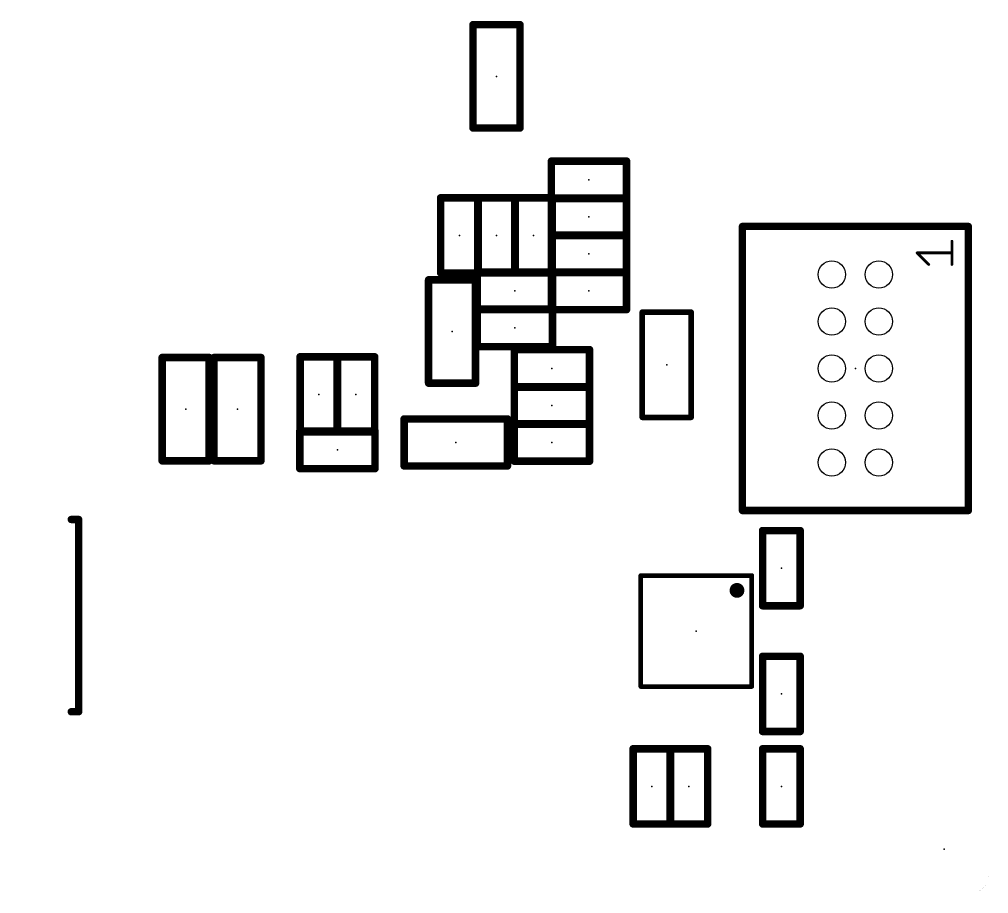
# Model space of a CAD drawing. Extents: x 0 to 169, y 0 to 191.
# Drawn here: x 85.11 to 111.3, y 8 to 31.64 of the extents above; entities that cross this region are included whole.
import ezdxf

# ---------------------------------------------------------------- set-up
doc = ezdxf.new("R2010")
doc.units = 0
for name, color, linetype in [('20', 7, 'CONTINUOUS'), ('21', 253, 'CONTINUOUS'), ('23', 7, 'CONTINUOUS')]:
    doc.layers.add(name, color=color, linetype=linetype)

msp = doc.modelspace()

# ---------------------------------------------------------------- linework, layer by layer
at = {"layer": '20', "const_width": 0.001}
for points in [[(111.3, 54.7), (111.3, 8.5)], [(110.8, 8), (59.8, 8)]]:
    msp.add_lwpolyline(points, dxfattribs=at)
at = {"layer": '20'}
for points, const_width in [([(110.8, 8, 0.4142), (111.3, 8.5)], 0.001), ([(111.3003, 8.5, 1), (111.2998, 8.5)], 0.0005), ([(111.2998, 8.5, 1), (111.3003, 8.5)], 0.0005), ([(110.8, 8.0002, 1), (110.8, 7.9997)], 0.0005), ([(110.8, 7.9997, 1), (110.8, 8.0002)], 0.0005)]:
    msp.add_lwpolyline(points, format="xyb", dxfattribs=dict(at, const_width=const_width))
for centre in [(107.065, 24.74), (108.335, 24.74), (107.065, 23.47), (108.335, 23.47), (107.065, 22.2), (108.335, 22.2), (107.065, 20.93), (108.335, 20.93), (107.065, 19.66), (108.335, 19.66)]:
    msp.add_circle(centre, 0.37, dxfattribs=at)
at = {"layer": '21'}
for points, const_width in [([(97.365, 28.703), (97.365, 31.497)], 0.2032), ([(97.365, 31.497), (98.635, 31.497)], 0.2032), ([(98.635, 31.497), (98.635, 28.703)], 0.2032), ([(98.635, 28.703), (97.365, 28.703)], 0.2032), ([(99.484, 26.792), (99.484, 27.808)], 0.2032), ([(99.484, 27.808), (101.516, 27.808)], 0.2032), ([(101.516, 27.808), (101.516, 26.792)], 0.2032), ([(96.492, 24.784), (96.492, 26.816)], 0.2032), ([(96.492, 26.816), (97.508, 26.816)], 0.2032), ([(97.492, 24.784), (97.492, 26.816)], 0.2032), ([(97.492, 26.816), (98.508, 26.816)], 0.2032), ([(97.508, 26.816), (97.508, 24.784)], 0.2032), ([(98.492, 24.784), (98.492, 26.816)], 0.2032), ([(98.492, 26.816), (99.508, 26.816)], 0.2032), ([(98.508, 26.816), (98.508, 24.784)], 0.2032), ([(99.484, 26.808), (101.516, 26.808)], 0.2032), ([(99.484, 25.792), (99.484, 26.808)], 0.2032), ([(101.516, 26.792), (99.484, 26.792)], 0.2032), ([(99.508, 26.816), (99.508, 24.784)], 0.2032), ([(101.516, 26.808), (101.516, 25.792)], 0.2032), ([(110.753, 26.041), (104.647, 26.041)], 0.2), ([(104.647, 26.041), (104.647, 18.359)], 0.2), ([(110.753, 18.359), (110.753, 26.041)], 0.2), ([(99.484, 24.792), (99.484, 25.808)], 0.2032), ([(99.484, 25.808), (101.516, 25.808)], 0.2032), ([(101.516, 25.792), (99.484, 25.792)], 0.2032), ([(101.516, 25.808), (101.516, 24.792)], 0.2032), ([(110.3099, 25.0136), (110.3099, 25.6407)], 0.0762), ([(109.6828, 25.0136), (109.3693, 25.3271)], 0.0762), ([(109.3693, 25.3271), (110.3099, 25.3271)], 0.0762), ([(97.508, 24.784), (96.492, 24.784)], 0.2032), ([(97.484, 24.808), (99.516, 24.808)], 0.2032), ([(97.484, 23.792), (97.484, 24.808)], 0.2032), ([(98.508, 24.784), (97.492, 24.784)], 0.2032), ([(99.508, 24.784), (98.492, 24.784)], 0.2032), ([(99.484, 24.808), (101.516, 24.808)], 0.2032), ([(99.484, 23.792), (99.484, 24.808)], 0.2032), ([(101.516, 24.792), (99.484, 24.792)], 0.2032), ([(99.516, 24.808), (99.516, 23.792)], 0.2032), ([(101.516, 24.808), (101.516, 23.792)], 0.2032), ([(96.165, 21.803), (96.165, 24.597)], 0.2032), ([(96.165, 24.597), (97.435, 24.597)], 0.2032), ([(97.435, 24.597), (97.435, 21.803)], 0.2032), ([(97.484, 22.792), (97.484, 23.808)], 0.2032), ([(97.484, 23.808), (99.516, 23.808)], 0.2032), ([(99.516, 23.792), (97.484, 23.792)], 0.2032), ([(101.516, 23.792), (99.484, 23.792)], 0.2032), ([(99.516, 23.808), (99.516, 22.792)], 0.2032), ([(101.94, 23.722), (103.26, 23.722)], 0.1524), ([(101.94, 20.878), (101.94, 23.722)], 0.1524), ([(103.26, 23.722), (103.26, 20.878)], 0.1524), ([(99.516, 22.792), (97.484, 22.792)], 0.2032), ([(98.484, 22.708), (100.516, 22.708)], 0.2032), ([(98.484, 21.692), (98.484, 22.708)], 0.2032), ([(100.516, 22.708), (100.516, 21.692)], 0.2032), ([(88.965, 19.703), (88.965, 22.497)], 0.2032), ([(88.965, 22.497), (90.235, 22.497)], 0.2032), ([(90.235, 22.497), (90.235, 19.703)], 0.2032), ([(90.365, 19.703), (90.365, 22.497)], 0.2032), ([(90.365, 22.497), (91.635, 22.497)], 0.2032), ([(91.635, 22.497), (91.635, 19.703)], 0.2032), ([(92.692, 20.484), (92.692, 22.516)], 0.2032), ([(92.692, 22.516), (93.708, 22.516)], 0.2032), ([(93.692, 20.484), (93.692, 22.516)], 0.2032), ([(93.692, 22.516), (94.708, 22.516)], 0.2032), ([(93.708, 22.516), (93.708, 20.484)], 0.2032), ([(94.708, 22.516), (94.708, 20.484)], 0.2032), ([(97.435, 21.803), (96.165, 21.803)], 0.2032), ([(98.484, 20.692), (98.484, 21.708)], 0.2032), ([(98.484, 21.708), (100.516, 21.708)], 0.2032), ([(100.516, 21.692), (98.484, 21.692)], 0.2032), ([(100.516, 21.708), (100.516, 20.692)], 0.2032), ([(95.503, 19.565), (95.503, 20.835)], 0.2032), ([(95.503, 20.835), (98.297, 20.835)], 0.2032), ([(98.297, 20.835), (98.297, 19.565)], 0.2032), ([(98.484, 20.708), (100.516, 20.708)], 0.2032), ([(98.484, 19.692), (98.484, 20.708)], 0.2032), ([(100.516, 20.692), (98.484, 20.692)], 0.2032), ([(100.516, 20.708), (100.516, 19.692)], 0.2032), ([(103.26, 20.878), (101.94, 20.878)], 0.1524), ([(92.684, 20.508), (94.716, 20.508)], 0.2032), ([(92.684, 19.492), (92.684, 20.508)], 0.2032), ([(93.708, 20.484), (92.692, 20.484)], 0.2032), ([(94.708, 20.484), (93.692, 20.484)], 0.2032), ([(94.716, 20.508), (94.716, 19.492)], 0.2032), ([(90.235, 19.703), (88.965, 19.703)], 0.2032), ([(91.635, 19.703), (90.365, 19.703)], 0.2032), ([(98.297, 19.565), (95.503, 19.565)], 0.2032), ([(100.516, 19.692), (98.484, 19.692)], 0.2032), ([(94.716, 19.492), (92.684, 19.492)], 0.2032), ([(104.647, 18.359), (110.753, 18.359)], 0.2), ([(86.708, 18.117), (86.508, 18.117)], 0.2), ([(86.708, 12.917), (86.708, 18.117)], 0.2), ([(105.192, 15.784), (105.192, 17.816)], 0.2032), ([(105.192, 17.816), (106.208, 17.816)], 0.2032), ([(106.208, 17.816), (106.208, 15.784)], 0.2032), ([(101.9, 16.6), (104.9, 16.6)], 0.127), ([(101.9, 13.6), (101.9, 16.6)], 0.127), ([(104.9, 16.6), (104.9, 13.6)], 0.127), ([(106.208, 15.784), (105.192, 15.784)], 0.2032), ([(105.192, 12.384), (105.192, 14.416)], 0.2032), ([(105.192, 14.416), (106.208, 14.416)], 0.2032), ([(106.208, 14.416), (106.208, 12.384)], 0.2032), ([(104.9, 13.6), (101.9, 13.6)], 0.127), ([(86.508, 12.917), (86.708, 12.917)], 0.2), ([(106.208, 12.384), (105.192, 12.384)], 0.2032), ([(101.692, 9.884), (101.692, 11.916)], 0.2032), ([(101.692, 11.916), (102.708, 11.916)], 0.2032), ([(102.692, 9.884), (102.692, 11.916)], 0.2032), ([(102.692, 11.916), (103.708, 11.916)], 0.2032), ([(102.708, 11.916), (102.708, 9.884)], 0.2032), ([(103.708, 11.916), (103.708, 9.884)], 0.2032), ([(105.192, 9.884), (105.192, 11.916)], 0.2032), ([(105.192, 11.916), (106.208, 11.916)], 0.2032), ([(106.208, 11.916), (106.208, 9.884)], 0.2032), ([(102.708, 9.884), (101.692, 9.884)], 0.2032), ([(103.708, 9.884), (102.692, 9.884)], 0.2032), ([(106.208, 9.884), (105.192, 9.884)], 0.2032)]:
    msp.add_lwpolyline(points, dxfattribs=dict(at, const_width=const_width))
for points, const_width in [([(97.4158, 31.497, 1), (97.3142, 31.497)], 0.1016), ([(97.365, 31.5478, 1), (97.365, 31.4462)], 0.1016), ([(98.6858, 31.497, 1), (98.5842, 31.497)], 0.1016), ([(98.635, 31.4462, 1), (98.635, 31.5478)], 0.1016), ([(97.365, 28.7538, 1), (97.365, 28.6522)], 0.1016), ([(97.3142, 28.703, 1), (97.4158, 28.703)], 0.1016), ([(98.5842, 28.703, 1), (98.6858, 28.703)], 0.1016), ([(98.635, 28.6522, 1), (98.635, 28.7538)], 0.1016), ([(99.5348, 27.808, 1), (99.4332, 27.808)], 0.1016), ([(99.484, 27.8588, 1), (99.484, 27.7572)], 0.1016), ([(101.5668, 27.808, 1), (101.4652, 27.808)], 0.1016), ([(101.516, 27.7572, 1), (101.516, 27.8588)], 0.1016), ([(96.5428, 26.816, 1), (96.4412, 26.816)], 0.1016), ([(96.492, 26.8668, 1), (96.492, 26.7652)], 0.1016), ([(97.5428, 26.816, 1), (97.4412, 26.816)], 0.1016), ([(97.492, 26.8668, 1), (97.492, 26.7652)], 0.1016), ([(97.5588, 26.816, 1), (97.4572, 26.816)], 0.1016), ([(97.508, 26.7652, 1), (97.508, 26.8668)], 0.1016), ([(98.5428, 26.816, 1), (98.4412, 26.816)], 0.1016), ([(98.492, 26.8668, 1), (98.492, 26.7652)], 0.1016), ([(98.5588, 26.816, 1), (98.4572, 26.816)], 0.1016), ([(98.508, 26.7652, 1), (98.508, 26.8668)], 0.1016), ([(99.484, 26.8588, 1), (99.484, 26.7572)], 0.1016), ([(99.5348, 26.808, 1), (99.4332, 26.808)], 0.1016), ([(99.484, 26.8428, 1), (99.484, 26.7412)], 0.1016), ([(99.4332, 26.792, 1), (99.5348, 26.792)], 0.1016), ([(99.5588, 26.816, 1), (99.4572, 26.816)], 0.1016), ([(99.508, 26.7652, 1), (99.508, 26.8668)], 0.1016), ([(101.5668, 26.808, 1), (101.4652, 26.808)], 0.1016), ([(101.4652, 26.792, 1), (101.5668, 26.792)], 0.1016), ([(101.516, 26.7572, 1), (101.516, 26.8588)], 0.1016), ([(101.516, 26.7412, 1), (101.516, 26.8428)], 0.1016), ([(104.647, 26.091, 1), (104.647, 25.991)], 0.1), ([(104.697, 26.041, 1), (104.597, 26.041)], 0.1), ([(110.803, 26.041, 1), (110.703, 26.041)], 0.1), ([(110.753, 25.991, 1), (110.753, 26.091)], 0.1), ([(99.5348, 25.808, 1), (99.4332, 25.808)], 0.1016), ([(99.484, 25.8588, 1), (99.484, 25.7572)], 0.1016), ([(99.484, 25.8428, 1), (99.484, 25.7412)], 0.1016), ([(99.4332, 25.792, 1), (99.5348, 25.792)], 0.1016), ([(101.5668, 25.808, 1), (101.4652, 25.808)], 0.1016), ([(101.4652, 25.792, 1), (101.5668, 25.792)], 0.1016), ([(101.516, 25.7572, 1), (101.516, 25.8588)], 0.1016), ([(101.516, 25.7412, 1), (101.516, 25.8428)], 0.1016), ([(110.3289, 25.6407, 1), (110.2909, 25.6407)], 0.0381), ([(109.3828, 25.3406, 1), (109.3558, 25.3136)], 0.0381), ([(109.3693, 25.3462, 1), (109.3693, 25.3081)], 0.0381), ([(110.3099, 25.3081, 1), (110.3099, 25.3462)], 0.0381), ([(96.492, 24.8348, 1), (96.492, 24.7332)], 0.1016), ([(97.484, 24.8588, 1), (97.484, 24.7572)], 0.1016), ([(97.5348, 24.808, 1), (97.4332, 24.808)], 0.1016), ([(97.492, 24.8348, 1), (97.492, 24.7332)], 0.1016), ([(97.508, 24.7332, 1), (97.508, 24.8348)], 0.1016), ([(98.492, 24.8348, 1), (98.492, 24.7332)], 0.1016), ([(98.508, 24.7332, 1), (98.508, 24.8348)], 0.1016), ([(99.484, 24.8588, 1), (99.484, 24.7572)], 0.1016), ([(99.5348, 24.808, 1), (99.4332, 24.808)], 0.1016), ([(99.484, 24.8428, 1), (99.484, 24.7412)], 0.1016), ([(99.5668, 24.808, 1), (99.4652, 24.808)], 0.1016), ([(99.508, 24.7332, 1), (99.508, 24.8348)], 0.1016), ([(99.516, 24.7572, 1), (99.516, 24.8588)], 0.1016), ([(101.5668, 24.808, 1), (101.4652, 24.808)], 0.1016), ([(101.516, 24.7572, 1), (101.516, 24.8588)], 0.1016), ([(101.516, 24.7412, 1), (101.516, 24.8428)], 0.1016), ([(109.6694, 25.0001, 1), (109.6963, 25.0271)], 0.0381), ([(110.2909, 25.0136, 1), (110.3289, 25.0136)], 0.0381), ([(96.2158, 24.597, 1), (96.1142, 24.597)], 0.1016), ([(96.165, 24.6478, 1), (96.165, 24.5462)], 0.1016), ([(96.4412, 24.784, 1), (96.5428, 24.784)], 0.1016), ([(97.4858, 24.597, 1), (97.3842, 24.597)], 0.1016), ([(97.435, 24.5462, 1), (97.435, 24.6478)], 0.1016), ([(97.4412, 24.784, 1), (97.5428, 24.784)], 0.1016), ([(97.4572, 24.784, 1), (97.5588, 24.784)], 0.1016), ([(98.4412, 24.784, 1), (98.5428, 24.784)], 0.1016), ([(98.4572, 24.784, 1), (98.5588, 24.784)], 0.1016), ([(99.4332, 24.792, 1), (99.5348, 24.792)], 0.1016), ([(99.4572, 24.784, 1), (99.5588, 24.784)], 0.1016), ([(101.4652, 24.792, 1), (101.5668, 24.792)], 0.1016), ([(97.5348, 23.808, 1), (97.4332, 23.808)], 0.1016), ([(97.484, 23.8588, 1), (97.484, 23.7572)], 0.1016), ([(97.484, 23.8428, 1), (97.484, 23.7412)], 0.1016), ([(97.4332, 23.792, 1), (97.5348, 23.792)], 0.1016), ([(99.484, 23.8428, 1), (99.484, 23.7412)], 0.1016), ([(99.4332, 23.792, 1), (99.5348, 23.792)], 0.1016), ([(99.5668, 23.808, 1), (99.4652, 23.808)], 0.1016), ([(99.4652, 23.792, 1), (99.5668, 23.792)], 0.1016), ([(99.516, 23.7572, 1), (99.516, 23.8588)], 0.1016), ([(99.516, 23.7412, 1), (99.516, 23.8428)], 0.1016), ([(101.4652, 23.792, 1), (101.5668, 23.792)], 0.1016), ([(101.516, 23.7412, 1), (101.516, 23.8428)], 0.1016), ([(101.94, 23.7601, 1), (101.94, 23.6839)], 0.0762), ([(101.9781, 23.722, 1), (101.9019, 23.722)], 0.0762), ([(103.2981, 23.722, 1), (103.2219, 23.722)], 0.0762), ([(103.26, 23.6839, 1), (103.26, 23.7601)], 0.0762), ([(97.484, 22.8428, 1), (97.484, 22.7412)], 0.1016), ([(97.4332, 22.792, 1), (97.5348, 22.792)], 0.1016), ([(98.484, 22.7588, 1), (98.484, 22.6572)], 0.1016), ([(98.5348, 22.708, 1), (98.4332, 22.708)], 0.1016), ([(99.4652, 22.792, 1), (99.5668, 22.792)], 0.1016), ([(99.516, 22.7412, 1), (99.516, 22.8428)], 0.1016), ([(100.5668, 22.708, 1), (100.4652, 22.708)], 0.1016), ([(100.516, 22.6572, 1), (100.516, 22.7588)], 0.1016), ([(89.0158, 22.497, 1), (88.9142, 22.497)], 0.1016), ([(88.965, 22.5478, 1), (88.965, 22.4462)], 0.1016), ([(90.2858, 22.497, 1), (90.1842, 22.497)], 0.1016), ([(90.235, 22.4462, 1), (90.235, 22.5478)], 0.1016), ([(90.4158, 22.497, 1), (90.3142, 22.497)], 0.1016), ([(90.365, 22.5478, 1), (90.365, 22.4462)], 0.1016), ([(91.6858, 22.497, 1), (91.5842, 22.497)], 0.1016), ([(91.635, 22.4462, 1), (91.635, 22.5478)], 0.1016), ([(92.7428, 22.516, 1), (92.6412, 22.516)], 0.1016), ([(92.692, 22.5668, 1), (92.692, 22.4652)], 0.1016), ([(93.7428, 22.516, 1), (93.6412, 22.516)], 0.1016), ([(93.692, 22.5668, 1), (93.692, 22.4652)], 0.1016), ([(93.7588, 22.516, 1), (93.6572, 22.516)], 0.1016), ([(93.708, 22.4652, 1), (93.708, 22.5668)], 0.1016), ([(94.7588, 22.516, 1), (94.6572, 22.516)], 0.1016), ([(94.708, 22.4652, 1), (94.708, 22.5668)], 0.1016), ([(96.165, 21.8538, 1), (96.165, 21.7522)], 0.1016), ([(96.1142, 21.803, 1), (96.2158, 21.803)], 0.1016), ([(97.3842, 21.803, 1), (97.4858, 21.803)], 0.1016), ([(97.435, 21.7522, 1), (97.435, 21.8538)], 0.1016), ([(98.5348, 21.708, 1), (98.4332, 21.708)], 0.1016), ([(98.484, 21.7588, 1), (98.484, 21.6572)], 0.1016), ([(98.484, 21.7428, 1), (98.484, 21.6412)], 0.1016), ([(98.4332, 21.692, 1), (98.5348, 21.692)], 0.1016), ([(100.5668, 21.708, 1), (100.4652, 21.708)], 0.1016), ([(100.4652, 21.692, 1), (100.5668, 21.692)], 0.1016), ([(100.516, 21.6572, 1), (100.516, 21.7588)], 0.1016), ([(100.516, 21.6412, 1), (100.516, 21.7428)], 0.1016), ([(95.5538, 20.835, 1), (95.4522, 20.835)], 0.1016), ([(95.503, 20.8858, 1), (95.503, 20.7842)], 0.1016), ([(98.3478, 20.835, 1), (98.2462, 20.835)], 0.1016), ([(98.297, 20.7842, 1), (98.297, 20.8858)], 0.1016), ([(98.484, 20.7588, 1), (98.484, 20.6572)], 0.1016), ([(98.5348, 20.708, 1), (98.4332, 20.708)], 0.1016), ([(98.484, 20.7428, 1), (98.484, 20.6412)], 0.1016), ([(98.4332, 20.692, 1), (98.5348, 20.692)], 0.1016), ([(100.5668, 20.708, 1), (100.4652, 20.708)], 0.1016), ([(100.4652, 20.692, 1), (100.5668, 20.692)], 0.1016), ([(100.516, 20.6572, 1), (100.516, 20.7588)], 0.1016), ([(100.516, 20.6412, 1), (100.516, 20.7428)], 0.1016), ([(101.94, 20.9161, 1), (101.94, 20.8399)], 0.0762), ([(101.9019, 20.878, 1), (101.9781, 20.878)], 0.0762), ([(103.2219, 20.878, 1), (103.2981, 20.878)], 0.0762), ([(103.26, 20.8399, 1), (103.26, 20.9161)], 0.0762), ([(92.684, 20.5588, 1), (92.684, 20.4572)], 0.1016), ([(92.7348, 20.508, 1), (92.6332, 20.508)], 0.1016), ([(92.692, 20.5348, 1), (92.692, 20.4332)], 0.1016), ([(92.6412, 20.484, 1), (92.7428, 20.484)], 0.1016), ([(93.692, 20.5348, 1), (93.692, 20.4332)], 0.1016), ([(93.6412, 20.484, 1), (93.7428, 20.484)], 0.1016), ([(93.6572, 20.484, 1), (93.7588, 20.484)], 0.1016), ([(93.708, 20.4332, 1), (93.708, 20.5348)], 0.1016), ([(94.6572, 20.484, 1), (94.7588, 20.484)], 0.1016), ([(94.7668, 20.508, 1), (94.6652, 20.508)], 0.1016), ([(94.708, 20.4332, 1), (94.708, 20.5348)], 0.1016), ([(94.716, 20.4572, 1), (94.716, 20.5588)], 0.1016), ([(88.965, 19.7538, 1), (88.965, 19.6522)], 0.1016), ([(88.9142, 19.703, 1), (89.0158, 19.703)], 0.1016), ([(90.1842, 19.703, 1), (90.2858, 19.703)], 0.1016), ([(90.235, 19.6522, 1), (90.235, 19.7538)], 0.1016), ([(90.365, 19.7538, 1), (90.365, 19.6522)], 0.1016), ([(90.3142, 19.703, 1), (90.4158, 19.703)], 0.1016), ([(91.5842, 19.703, 1), (91.6858, 19.703)], 0.1016), ([(91.635, 19.6522, 1), (91.635, 19.7538)], 0.1016), ([(95.503, 19.6158, 1), (95.503, 19.5142)], 0.1016), ([(98.297, 19.5142, 1), (98.297, 19.6158)], 0.1016), ([(98.484, 19.7428, 1), (98.484, 19.6412)], 0.1016), ([(98.4332, 19.692, 1), (98.5348, 19.692)], 0.1016), ([(100.4652, 19.692, 1), (100.5668, 19.692)], 0.1016), ([(100.516, 19.6412, 1), (100.516, 19.7428)], 0.1016), ([(92.684, 19.5428, 1), (92.684, 19.4412)], 0.1016), ([(92.6332, 19.492, 1), (92.7348, 19.492)], 0.1016), ([(94.6652, 19.492, 1), (94.7668, 19.492)], 0.1016), ([(94.716, 19.4412, 1), (94.716, 19.5428)], 0.1016), ([(95.4522, 19.565, 1), (95.5538, 19.565)], 0.1016), ([(98.2462, 19.565, 1), (98.3478, 19.565)], 0.1016), ([(104.647, 18.409, 1), (104.647, 18.309)], 0.1), ([(104.597, 18.359, 1), (104.697, 18.359)], 0.1), ([(110.703, 18.359, 1), (110.803, 18.359)], 0.1), ([(110.753, 18.309, 1), (110.753, 18.409)], 0.1), ([(86.508, 18.167, 1), (86.508, 18.067)], 0.1), ([(86.758, 18.117, 1), (86.658, 18.117)], 0.1), ([(86.708, 18.067, 1), (86.708, 18.167)], 0.1), ([(105.2428, 17.816, 1), (105.1412, 17.816)], 0.1016), ([(105.192, 17.8668, 1), (105.192, 17.7652)], 0.1016), ([(106.2588, 17.816, 1), (106.1572, 17.816)], 0.1016), ([(106.208, 17.7652, 1), (106.208, 17.8668)], 0.1016), ([(101.9, 16.6318, 1), (101.9, 16.5683)], 0.0635), ([(101.9318, 16.6, 1), (101.8683, 16.6)], 0.0635), ([(104.9318, 16.6, 1), (104.8683, 16.6)], 0.0635), ([(104.9, 16.5683, 1), (104.9, 16.6318)], 0.0635), ([(104.5, 16.1, 1), (104.5, 16.3, 1), (104.5, 16.1)], 0.2), ([(105.192, 15.8348, 1), (105.192, 15.7332)], 0.1016), ([(105.1412, 15.784, 1), (105.2428, 15.784)], 0.1016), ([(106.1572, 15.784, 1), (106.2588, 15.784)], 0.1016), ([(106.208, 15.7332, 1), (106.208, 15.8348)], 0.1016), ([(105.2428, 14.416, 1), (105.1412, 14.416)], 0.1016), ([(105.192, 14.4668, 1), (105.192, 14.3652)], 0.1016), ([(106.2588, 14.416, 1), (106.1572, 14.416)], 0.1016), ([(106.208, 14.3652, 1), (106.208, 14.4668)], 0.1016), ([(101.9, 13.6318, 1), (101.9, 13.5683)], 0.0635), ([(101.8683, 13.6, 1), (101.9318, 13.6)], 0.0635), ([(104.8683, 13.6, 1), (104.9318, 13.6)], 0.0635), ([(104.9, 13.5683, 1), (104.9, 13.6318)], 0.0635), ([(86.508, 12.967, 1), (86.508, 12.867)], 0.1), ([(86.658, 12.917, 1), (86.758, 12.917)], 0.1), ([(86.708, 12.867, 1), (86.708, 12.967)], 0.1), ([(105.192, 12.4348, 1), (105.192, 12.3332)], 0.1016), ([(105.1412, 12.384, 1), (105.2428, 12.384)], 0.1016), ([(106.1572, 12.384, 1), (106.2588, 12.384)], 0.1016), ([(106.208, 12.3332, 1), (106.208, 12.4348)], 0.1016), ([(101.7428, 11.916, 1), (101.6412, 11.916)], 0.1016), ([(101.692, 11.9668, 1), (101.692, 11.8652)], 0.1016), ([(102.7428, 11.916, 1), (102.6412, 11.916)], 0.1016), ([(102.692, 11.9668, 1), (102.692, 11.8652)], 0.1016), ([(102.7588, 11.916, 1), (102.6572, 11.916)], 0.1016), ([(102.708, 11.8652, 1), (102.708, 11.9668)], 0.1016), ([(103.7588, 11.916, 1), (103.6572, 11.916)], 0.1016), ([(103.708, 11.8652, 1), (103.708, 11.9668)], 0.1016), ([(105.2428, 11.916, 1), (105.1412, 11.916)], 0.1016), ([(105.192, 11.9668, 1), (105.192, 11.8652)], 0.1016), ([(106.2588, 11.916, 1), (106.1572, 11.916)], 0.1016), ([(106.208, 11.8652, 1), (106.208, 11.9668)], 0.1016), ([(101.692, 9.9348, 1), (101.692, 9.8332)], 0.1016), ([(102.692, 9.9348, 1), (102.692, 9.8332)], 0.1016), ([(102.708, 9.8332, 1), (102.708, 9.9348)], 0.1016), ([(103.708, 9.8332, 1), (103.708, 9.9348)], 0.1016), ([(105.192, 9.9348, 1), (105.192, 9.8332)], 0.1016), ([(106.208, 9.8332, 1), (106.208, 9.9348)], 0.1016), ([(101.6412, 9.884, 1), (101.7428, 9.884)], 0.1016), ([(102.6412, 9.884, 1), (102.7428, 9.884)], 0.1016), ([(102.6572, 9.884, 1), (102.7588, 9.884)], 0.1016), ([(103.6572, 9.884, 1), (103.7588, 9.884)], 0.1016), ([(105.1412, 9.884, 1), (105.2428, 9.884)], 0.1016), ([(106.1572, 9.884, 1), (106.2588, 9.884)], 0.1016)]:
    msp.add_lwpolyline(points, format="xyb", dxfattribs=dict(at, const_width=const_width))
at = {"layer": '23'}
for p in [(98, 30.1), (100.5, 27.3), (100.5, 26.3), (97, 25.8), (98, 25.8), (99, 25.8), (100.5, 25.3), (98.5, 24.3), (100.5, 24.3), (96.8, 23.2), (98.5, 23.3), (102.6, 22.3), (99.5, 22.2), (107.7, 22.2), (93.2, 21.5), (94.2, 21.5), (89.6, 21.1), (91, 21.1), (99.5, 21.2), (96.9, 20.2), (99.5, 20.2), (93.7, 20), (105.7, 16.8), (103.4, 15.1), (105.7, 13.4), (102.2, 10.9), (103.2, 10.9), (105.7, 10.9), (110.1, 9.2)]:
    msp.add_point(p, dxfattribs=at)

doc.saveas('drawing.dxf')
